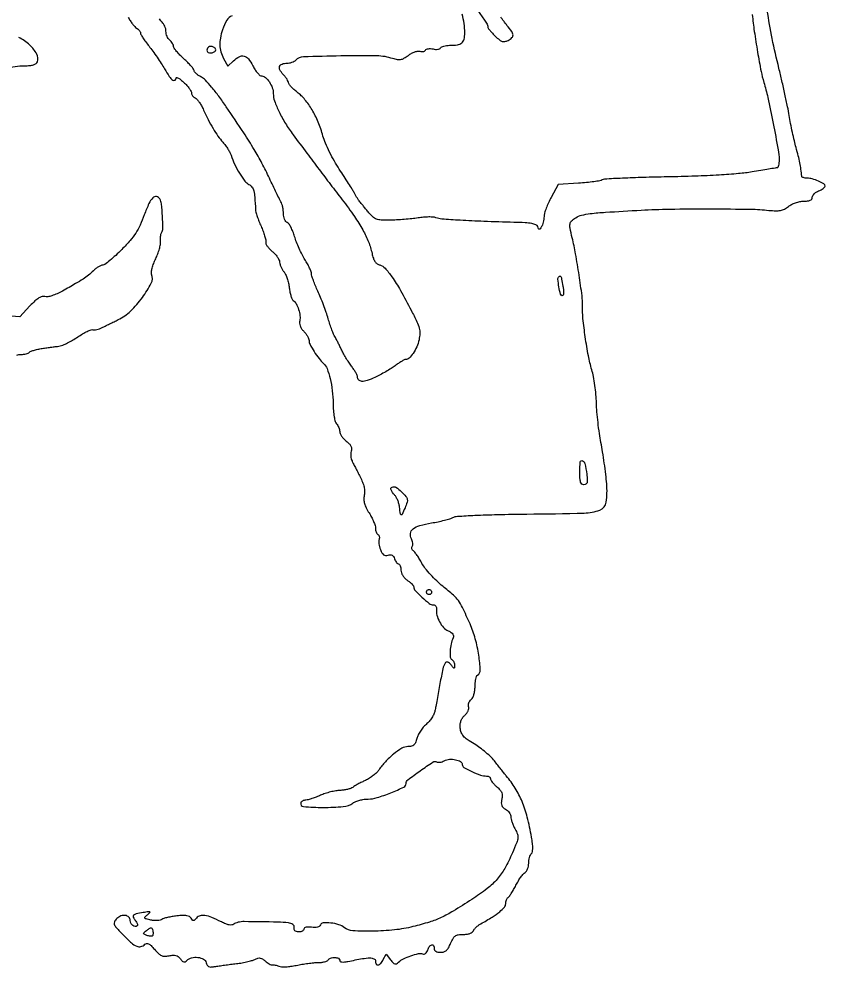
# Model space of a CAD drawing. Extents: x 163 to 1119, y 2 to 1130.
# Drawn here: x 629.5 to 945, y 7.2 to 378.3 of the extents above; entities that cross this region are included whole.
import ezdxf

# ---------------------------------------------------------------- set-up
doc = ezdxf.new("R2010")
doc.units = 0

msp = doc.modelspace()

# ---------------------------------------------------------------- linework, layer by layer
for points in [[(805.505075, 386.658816, -0.001287), (812.533254, 376.637865, -0.153452), (813, 375.152853, 0.157601), (813.143118, 374.71008, 0.014667), (813.851367, 373.787256, 0.017724), (814.788172, 372.717787, 0.013001), (815.89827, 371.597463, 0.019795), (817.542884, 370.142178, 0.091686), (818.650912, 369.534048, 0.136786), (819.669816, 369.485913, 0.066779), (820.89827, 369.945556, 0.060237), (822.42783, 371.018528, 0.230576), (822.853321, 372.06701, 0.139808), (822.366247, 373.420078, 0.019041), (820.5, 375.817631, -0.00947), (819.542328, 377.000527, -0.013204), (818.734375, 378.096588, -0.009599), (818.109257, 379.030994, -0.143579)], [(672.212379, 379.057544, 0.022938), (672.984982, 377.676858, 0.023022), (673.879944, 376.374496, 0.023588), (674.763626, 375.315236, 0.079705), (675.468208, 374.757854, -0.046967), (676.054187, 374.353452, -0.047929), (676.550036, 373.849278, -0.052542), (676.890207, 373.325852, -0.118376), (677, 372.868607, 0.131965), (677.16337, 372.260396, 0.012129), (677.986353, 370.91531, 0.014996), (679.071756, 369.340067, 0.0112), (680.357799, 367.668297, -0.012449), (681.841773, 365.72923, -0.007203), (683.533304, 363.329125, -0.007195), (685.161871, 360.870992, -0.01199), (686.452821, 358.75, 0.019353), (688.276497, 355.850731, 0.076647), (689.712332, 354.319247, 0.336907), (690.55532, 354.306855, 0.238253), (691, 355.187091, -0.459527), (691.247769, 355.399754, -0.090266), (691.88125, 355.181183, -0.043494), (692.847277, 354.521396, -0.01946), (694, 353.5, -0.021468), (695.148479, 352.301012, -0.025701), (696.11875, 351.075222, -0.025781), (696.816371, 349.97871, -0.129485), (697, 349.281524, 0.094821), (697.106148, 348.726828, 0.066837), (697.4178, 348.171792, 0.064633), (697.878577, 347.700569, 0.07542), (698.422298, 347.391443, -0.11586), (699.077999, 346.945642, -0.028224), (699.912801, 345.927088, -0.027426), (700.761192, 344.618813, -0.024312), (701.49908, 343.172828, 0.011161), (703.504838, 338.973106, 0.017152), (705.444039, 335.441775, 0.019724), (707.364466, 332.484373, 0.028121), (709.312456, 330.033625, -0.0225), (710.310732, 328.806268, -0.018384), (711.267949, 327.410327, -0.018767), (712.05407, 326.058673, -0.045511), (712.501421, 324.995524, 0.034027), (713.87155, 321.518413, 0.026161), (715.81295, 317.928076, 0.024754), (717.876563, 314.895487, 0.112594), (719.5, 313.529327, -0.117235), (720.656787, 312.537618, -0.09419), (721.35821, 311.050984, -0.045361), (721.768509, 308.546207, -0.007657), (722.042245, 303.697197, 0.05836), (722.198795, 302.712518, 0.01228), (722.712707, 301.044166, 0.012712), (723.409637, 299.127736, 0.011741), (724.220616, 297.197197, -0.014846), (725.007434, 295.291121, -0.017669), (725.631387, 293.448263, -0.016643), (726.046523, 291.874092, -0.099698), (726.068302, 291.030933, 0.149071), (726.156715, 290.316023, 0.044837), (726.696386, 289.348091, 0.040527), (727.531286, 288.314049, 0.034365), (728.566778, 287.365054, -0.038266), (729.632157, 286.373285, -0.036091), (730.55685, 285.21214, -0.038206), (731.221942, 284.061215, -0.093793), (731.472677, 283.120869, 0.056288), (731.644591, 282.207266, 0.031642), (732.0446, 281.150055, 0.031181), (732.590113, 280.120689, 0.043969), (733.207838, 279.286748, -0.073773), (733.850875, 278.30128, -0.02659), (734.469649, 276.741654, -0.02569), (734.975774, 274.935125, -0.027733), (735.278565, 273.131647, 0.020551), (735.542066, 271.411283, 0.026207), (735.931978, 269.854973, 0.025832), (736.381214, 268.622519, 0.155237), (736.819921, 268.111295, -0.133628), (737.957253, 266.894216, -0.044343), (738.910528, 264.621972, -0.044607), (739.463936, 262.140726, -0.096818), (739.341992, 260.199776, 0.088819), (739.264821, 259.220055, 0.066496), (739.513559, 258.164219, 0.059247), (740.071624, 257.098834, 0.046164), (740.907546, 256.092454, -0.033086), (741.708295, 255.178086, -0.032647), (742.385342, 254.162139, -0.034453), (742.856583, 253.195694, -0.096498), (743, 252.459507, 0.123001), (743.383447, 250.92438, 0.018209), (744.99988, 248.139847, 0.021621), (746.914176, 245.375144, 0.049065), (748.639659, 243.511407, -0.121382), (750.056838, 241.454815, -0.031286), (751.253945, 237.574352, -0.029863), (752.102965, 232.827096, -0.02606), (752.431604, 227.790418, 0.015523), (752.553074, 225.037258, 0.022599), (752.844709, 222.625221, 0.022914), (753.252831, 220.722866, 0.132835), (753.759582, 219.840418, -0.058488), (754.234581, 219.239083, -0.038976), (754.635627, 218.456943, -0.039053), (754.9094, 217.624736, -0.06001), (755, 216.87258, 0.109944), (755.179181, 216.067557, 0.04098), (755.75813, 215.056245, 0.038149), (756.593317, 214.019439, 0.037495), (757.580867, 213.11505, -0.035028), (758.735707, 212.067872, -0.077936), (759.412582, 211.096655, -0.099953), (759.66349, 210.129625, -0.090736), (759.533331, 209.105018, 0.05769), (759.360104, 208.214282, 0.038529), (759.360306, 207.174262, 0.038633), (759.519568, 206.151262, 0.059775), (759.826746, 205.312548, 0.000836), (760.324545, 204.337777, 0.000213), (761.134224, 202.760478, 0.000218), (762.060099, 200.960644, 0.000221), (762.983268, 199.169931, -0.024303), (763.947326, 197.055816, -0.039494), (764.530808, 195.171563, -0.046194), (764.752704, 193.46136, -0.058592), (764.624953, 191.874766, 0.057304), (764.491432, 190.268086, 0.059049), (764.729193, 188.689898, 0.049182), (765.382511, 186.984149, 0.024765), (766.515967, 184.974707, -0.020219), (767.466767, 183.32431, -0.020873), (768.270315, 181.619638, -0.021141), (768.839765, 180.090437, -0.078712), (769, 179.078889, 0.044498), (769.070796, 178.284964, 0.0452), (769.280921, 177.520417, 0.049285), (769.589337, 176.893263, 0.115937), (769.956326, 176.526992, -0.113389), (770.283965, 176.203268, -0.081892), (770.485696, 175.729008, -0.075999), (770.533618, 175.179887, -0.075581), (770.415512, 174.640424, 0.095255), (770.293728, 173.957494, 0.030172), (770.370374, 172.920704, 0.028891), (770.597958, 171.749242, 0.028426), (770.959962, 170.605307, 0.03455), (771.562441, 169.299889, 0.111826), (772.191038, 168.589218, 0.151111), (772.946074, 168.335715, 0.083016), (773.920125, 168.474649, -0.066664), (774.840619, 168.63664, -0.138434), (775.544081, 168.468921, -0.131696), (776.078496, 167.949621, -0.057695), (776.486736, 167.04179, 0.038897), (776.803465, 166.260367, 0.049023), (777.218369, 165.599776, 0.057284), (777.663632, 165.143535, 0.172463), (778.067388, 165, -0.230074), (778.424651, 164.826418, -0.073505), (778.726045, 164.299409, -0.056012), (778.931857, 163.528371, -0.037252), (779, 162.61501, 0.079271), (779.173175, 161.529579, 0.059971), (779.683761, 160.434308, 0.056221), (780.480995, 159.424591, 0.052571), (781.5, 158.591957, -0.023351), (782.457197, 157.898829, -0.029892), (783.265625, 157.170693, -0.03061), (783.847323, 156.502948, -0.165342), (784, 156.05387, 0.189438), (784.564586, 154.617184, 0.019096), (787.218725, 151.971874, 0.019916), (790.068855, 149.543255, 0.168027), (791.639781, 149, -0.118972), (792.195921, 148.86577, -0.118188), (792.631184, 148.492446, -0.106454), (792.88024, 147.926333, -0.081917), (792.906549, 147.25, 0.095308), (793.060197, 144.905833, 0.061226), (794.068559, 142.364948, 0.061518), (795.653573, 140.158653, 0.099682), (797.51856, 138.80959, -0.037619), (798.646025, 138.189651, -0.098865), (799.302236, 137.54692, -0.140469), (799.533184, 136.84902, -0.114154), (799.386255, 136.07188, 0.050709), (798.613435, 133.682775, 0.038764), (798.246148, 130.958947, 0.036612), (798.286091, 128.55961, 0.236091), (798.904383, 127.559095, -0.090691), (799.323886, 127.180289, -0.053162), (799.678162, 126.601439, -0.050841), (799.918731, 125.924386, -0.060024), (800, 125.249853, -0.031223), (799.949037, 124.434549, -0.440416), (799.735667, 124.283432, -0.173737), (799.383973, 124.502711, -0.009468), (798.581761, 125.557298, 0.13861), (797.284666, 126.572237, 0.372669), (796.258638, 126.226571, 0.08131), (795.381431, 123.965795, 0.008074), (794.269606, 118.237814, -0.000767), (793.700887, 115.060317, -0.000787), (793.127196, 111.911527, -0.000761), (792.620949, 109.18089, -0.003323), (792.308157, 107.567384, -0.061217), (791.877819, 106.270576, -0.032606), (791.054396, 104.791136, -0.031905), (790.002111, 103.368487, -0.042688), (788.866805, 102.23447, 0.042486), (787.714084, 101.083986, 0.029437), (786.609884, 99.608929, 0.029789), (785.711037, 98.054148, 0.052511), (785.189436, 96.667086, -0.033902), (784.648794, 95.04942, -0.1103), (784.005124, 94.128529, -0.130162), (783.097607, 93.653542, -0.055887), (781.728225, 93.5, 0.133653), (779.356637, 92.854531, 0.036145), (776.122089, 90.623942, 0.035846), (772.874458, 87.612731, 0.042889), (770.298698, 84.333118, -0.056535), (769.450564, 83.311732, -0.026174), (768.143116, 82.182198, -0.025525), (766.629767, 81.126411, -0.032284), (765.127708, 80.318344, 0.008837), (763.635937, 79.603815, 0.008547), (762.153478, 78.829282, 0.008493), (760.872345, 78.103328, 0.03082), (760.096899, 77.579458, -0.079405), (759.315236, 77.155185, -0.025718), (758.04937, 76.78104, -0.024907), (756.576868, 76.503717, -0.025567), (755.096899, 76.377275, 0.035233), (753.432412, 76.202629, 0.018117), (751.381589, 75.76292, 0.017914), (749.294087, 75.155271, 0.025759), (747.5, 74.45819, -0.013036), (745.841175, 73.764608, -0.013431), (744.164723, 73.165741, -0.01326), (742.686727, 72.725146, -0.054216), (741.762888, 72.580915, 0.05312), (741.078972, 72.47567, 0.059234), (740.45883, 72.230019, 0.067622), (739.991251, 71.888724, 0.137905), (739.762888, 71.5, 0.468938), (740.815487, 70.025301, 0.017671), (748.518075, 69.728092, 0.022016), (756.391656, 70.049487, 0.132312), (760.209254, 71.434014, -0.058894), (761.326982, 72.03503, -0.028995), (762.862399, 72.539991, -0.028296), (764.537739, 72.885154, -0.036668), (766.101663, 73, 0.075338), (769.664905, 73.539957, 0.021112), (774.983804, 75.439421, 0.013546), (780.147221, 77.69778, 0.290642), (781, 79.040912, -0.232259), (781.72516, 80.5178, -0.009778), (786.552142, 84.099625, -0.008894), (791.539879, 87.519583, -0.292116), (792.934813, 87.540288, 0.125616), (793.469107, 87.372872, 0.049406), (794.245453, 87.407833, 0.044858), (795.117828, 87.615215, 0.042113), (795.958814, 87.977958, -0.105508), (797.970856, 88.559055, -0.069561), (800.382219, 88.394886, -0.079657), (802.34007, 87.644833, -0.267619), (803, 86.500172, 0.26701), (803.636144, 85.393863, 0.021388), (806.73293, 83.764539, 0.027983), (810.079677, 82.405966, 0.082603), (812.520236, 82, -0.066238), (813.085909, 81.924731, -0.083388), (813.565319, 81.704307, -0.099298), (813.885961, 81.377254, -0.1454), (814, 80.993387, 0.142341), (814.15195, 80.470446, 0.025672), (814.744203, 79.63539, 0.025856), (815.563496, 78.701134, 0.020869), (816.533458, 77.78396, -0.035251), (817.75365, 76.561874, -0.085095), (818.412897, 75.472901, -0.095381), (818.630469, 74.306422, -0.052653), (818.469274, 72.860107, 0.040016), (818.278422, 71.467664, 0.105964), (818.432701, 70.479761, 0.11984), (818.961182, 69.714854, 0.059134), (819.935817, 69.03435, -0.063947), (820.725258, 68.471812, -0.054929), (821.393646, 67.700784, -0.057517), (821.847919, 66.848199, -0.093937), (822, 66.045856, 0.061836), (822.114896, 65.120379, 0.022415), (822.496414, 63.850487, 0.021827), (823.043058, 62.48316, 0.024267), (823.689921, 61.217562, -0.042451), (824.591404, 59.283512, -0.117075), (824.767605, 57.800161, -0.066199), (824.298035, 55.938378, -0.007374), (822.613448, 51.886523, -0.024878), (819.646221, 45.875038, -0.052559), (816.657547, 41.628599, -0.049455), (812.730674, 37.943329, -0.01977), (806.700928, 33.681239, -0.007582), (799.467328, 29.140042, -0.028178), (794.718995, 26.612824, -0.033246), (790.120919, 24.848982, -0.01376), (783.701986, 23.05653, -0.034758), (776.433715, 21.769165, -0.022613), (767.919223, 21.252576, -0.018003), (760.095657, 21.413944, -0.15529), (756.874414, 22.643911, 0.093915), (754.646005, 23.819907, 0.046018), (751.492515, 24.479968, 0.044608), (748.572922, 24.553569, 0.293094), (747.448576, 23.726587, -0.144026), (747.026271, 23.173936, -0.092875), (746.294476, 22.823141, -0.067584), (745.264853, 22.69186, -0.03441), (743.961632, 22.792323, 0.030442), (742.757858, 22.894727, 0.062409), (741.817346, 22.799736, 0.098124), (741.215451, 22.53027, 0.24319), (741, 22.113499, -0.177797), (740.843957, 21.688548, -0.09229), (740.399623, 21.32709, -0.072372), (739.738136, 21.082357, -0.052515), (738.956163, 21, -0.05845), (738.063005, 21.104768, -0.138848), (737.48421, 21.428116, -0.157408), (737.204046, 21.975389, -0.081994), (737.206163, 22.75, 0.301725), (736.68557, 23.916624, 0.112921), (734.912953, 24.543878, 0.024445), (730.71917, 24.822492, 0.001364), (717.6324, 25.015272, 0.031634), (716.445734, 24.954408, 0.029779), (715.25156, 24.74446, 0.031116), (714.21695, 24.429192, 0.083878), (713.554255, 24.045028, -0.141646), (712.787784, 23.710706, -0.076535), (711.750159, 23.734459, -0.052352), (710.402423, 24.122397, -0.021654), (708.674207, 24.911184, 0.018835), (704.90245, 26.658435, 0.060489), (702.243191, 27.409654, 0.102918), (700.330653, 27.312747, 0.156851), (698.939536, 26.427146, -0.023167), (698.193698, 25.608757, -0.185188), (697.735686, 25.404663, -0.242705), (697.332425, 25.586316, -0.04031), (696.843036, 26.315995, 0.140692), (696.190872, 26.962501, 0.084143), (695.151796, 27.322595, 0.051689), (693.592628, 27.420051, 0.016425), (691.267923, 27.24839, 0.0143), (689.361341, 26.989129, 0.016857), (687.575443, 26.631823, 0.015879), (686.100139, 26.234728, 0.093536), (685.39316, 25.865575, -0.118235), (684.755482, 25.571294, -0.035151), (683.683496, 25.434724, -0.033107), (682.417862, 25.447058, -0.030375), (681.127313, 25.624537, -0.009215), (679.200984, 26.046864, -0.188526), (678.720694, 26.380357, -0.357651), (678.762813, 26.818853, -0.025697), (679.734153, 27.699919, 0.016881), (680.701747, 28.546993, 0.517559), (680.664385, 28.817529, 0.158367), (680.175204, 28.898604, 0.004596), (678.072917, 28.561333, 0.012734), (675.305582, 28.018398, 0.142021), (674.330143, 27.483795, 0.320199), (674.203632, 26.735671, 0.060191), (675, 25.5, -0.038261), (675.449754, 24.864975, -0.054456), (675.738341, 24.2373, -0.068672), (675.837417, 23.707931, -0.211389), (675.709032, 23.375699, -0.237575), (674.955473, 23.126899, -0.127266), (674.030915, 23.51864, -0.103409), (673.27085, 24.401552, -0.126844), (673, 25.452028, 0.194807), (672.470171, 26.7603, 0.165643), (671.135197, 27.4433, 0.127912), (669.366125, 27.248188, 0.105668), (667.769247, 26.213691, 0.067846), (666.822526, 24.968121, 0.227519), (666.755715, 23.972582, 0.089821), (667.542257, 22.716834, 0.006322), (670.384099, 19.674746, 0.017781), (673.465016, 16.680007, 0.084196), (675.533214, 15.361171, 0.16641), (677.184792, 15.245591, 0.132128), (678.74367, 16.14367, -0.162148), (679.436568, 16.490338, -0.157237), (680.208836, 16.358155, -0.078494), (681.170049, 15.645313, -0.019131), (682.501753, 14.180286, 0.025068), (684.02448, 12.544542, 0.090191), (685.203341, 11.753273, 0.107991), (686.466288, 11.502384, 0.044617), (688.20815, 11.69163, -0.033846), (689.774248, 11.895946, -0.083338), (690.924021, 11.775671, -0.10086), (691.836722, 11.310255, -0.066805), (692.653814, 10.45876, 0.033754), (693.385707, 9.587801, 0.139144), (693.974593, 9.244382, 0.189081), (694.548157, 9.314887, 0.072461), (695.203747, 9.803747, -0.135525), (697.052441, 10.852417, -0.090181), (699.497845, 11.015783, -0.098874), (701.65803, 10.323159, -0.204698), (702.723565, 8.949086, 0.065362), (703.121811, 7.970004, 0.150297), (703.694815, 7.430189, 0.12397), (704.552527, 7.246889, 0.03794), (705.879946, 7.396164, -0.010066), (707.250524, 7.628186, -0.003021), (709.345984, 7.926742, -0.003027), (711.702135, 8.233413, -0.003278), (714, 8.503078, 0.013703), (716.26999, 8.817575, 0.013296), (718.542459, 9.258539, 0.013322), (720.518523, 9.752384, 0.046956), (721.740284, 10.21978, -0.043117), (722.960891, 10.697487, -0.10811), (723.909487, 10.765407, -0.106832), (724.806727, 10.430995, -0.04151), (725.865125, 9.62206, 0.026726), (726.65083, 8.983925, 0.032365), (727.453171, 8.476441, 0.034123), (728.165873, 8.148675, 0.148074), (728.624841, 8.117039, -0.082693), (729.076352, 8.144244, -0.026193), (729.745138, 8.038234, -0.025348), (730.490883, 7.83964, -0.025652), (731.209671, 7.567245, 0.095078), (732.188097, 7.344391, 0.02113), (733.912181, 7.357998, 0.021218), (735.935012, 7.545799, 0.019067), (738.008892, 7.908487, -0.01163), (740.205908, 8.326467, -0.009188), (742.599717, 8.679368, -0.009309), (744.835054, 8.924839, -0.022694), (746.490204, 9, 0.027302), (747.834004, 9.073432, 0.033818), (749.067183, 9.29375, 0.036005), (750.043626, 9.613418, 0.158523), (750.5, 10, -0.180283), (751.464128, 10.749019, -0.082429), (753.065918, 10.973551, -0.095216), (754.488087, 10.662872, -0.300009), (755, 9.886501, 0.248504), (755.226359, 9.459183, 0.115746), (755.829225, 9.228088, 0.06236), (756.834718, 9.217003, 0.022457), (758.25, 9.443135, -0.006807), (763.878121, 10.523963, -0.040286), (766.861396, 10.81, -0.107391), (768.417344, 10.496369, -0.297849), (769, 9.605035, 0.123466), (769.294975, 8.42869, 0.325377), (770.033967, 8.071469, 0.173172), (771.064503, 8.664005, 0.053711), (772.087371, 10.163255), (773.24511, 12.32651), (774.951788, 10.063916, 0.023269), (775.931602, 8.883441, 0.137705), (776.606119, 8.462615, 0.203499), (777.256957, 8.539377, 0.060248), (778.079233, 9.150661, -0.075904), (779.991663, 10.481898, -0.031733), (782.900041, 11.68809, -0.029271), (785.810162, 12.497155, -0.145783), (787.482543, 12.368325, 0.146911), (788.054373, 12.325546, 0.11209), (788.625179, 12.594488, 0.08957), (789.122519, 13.151826, 0.060719), (789.477046, 13.927679, -0.068472), (790.14659, 15.335014, -0.194117), (791.023209, 15.94319, -0.33847), (791.719945, 15.623937, -0.122711), (792, 14.5, 0.140283), (792.177166, 13.880965, 0.118172), (792.66443, 13.40081, 0.088322), (793.450623, 13.098935, 0.047642), (794.48658, 13, 0.074683), (795.76138, 13.19148, 0.107162), (796.754008, 13.748918, 0.082603), (797.597032, 14.789777, 0.030048), (798.435553, 16.5, -0.028723), (799.366639, 18.411805, -0.110579), (800.243441, 19.389784, -0.119376), (801.415647, 19.860701, -0.036109), (803.341985, 20, 0.034055), (804.770144, 20.097385, 0.051247), (805.981936, 20.392099, 0.063424), (806.874526, 20.842876, 0.153707), (807.328895, 21.414704, -0.081801), (807.70127, 22.050761, -0.030678), (808.410904, 22.806082, -0.029399), (809.299815, 23.549431, -0.031528), (810.249996, 24.164704, 0.011138), (814.702028, 26.796479, 0.030825), (817.667649, 28.903766, 0.043517), (819.477468, 30.646082, 0.181303), (820, 32.039759, -0.044402), (820.06636, 32.785553, -0.045153), (820.263327, 33.503562, -0.049242), (820.552419, 34.092398, -0.116125), (820.896431, 34.435991, 0.100131), (821.360964, 34.871508, 0.011207), (822.178067, 36.077175, 0.013256), (823.089638, 37.575083, 0.010389), (824.000629, 39.245008, -0.016522), (824.948294, 40.932599, -0.018661), (825.969882, 42.485005, -0.018207), (826.928777, 43.731422, -0.08983), (827.604198, 44.29969, 0.117775), (828.139592, 44.803225, 0.051788), (828.589983, 45.672375, 0.047302), (828.896594, 46.738311, 0.046421), (829, 47.84969, -0.033902), (829.076647, 48.978829, -0.033032), (829.305237, 50.097333, -0.034861), (829.639389, 51.050064, -0.094878), (830.039103, 51.639103, 0.149957), (830.448493, 52.410896, 0.044224), (830.585879, 53.758227, 0.032856), (830.488022, 55.621834, 0.014083), (830.124428, 58.089103, 0.018782), (828.435731, 65.933548, 0.035583), (826.398691, 72.065467, 0.041175), (823.753455, 77.219605, 0.03772), (820.229555, 82.033688, -0.008034), (819.555028, 82.848939, -0.001856), (818.446299, 84.244271, -0.001916), (817.181375, 85.861067, -0.001872), (815.919033, 87.5, 0.034412), (814.37743, 89.252829, 0.017971), (812.238052, 91.224756, 0.017789), (809.888121, 93.098687, 0.025926), (807.680971, 94.562998, -0.016437), (804.96318, 96.292758, -0.060894), (803.439966, 97.632242, -0.089925), (802.603257, 99.001592, -0.067707), (802.193475, 100.721381, -0.045767), (802.182601, 102.224277, -0.063811), (802.464824, 103.537522, -0.066221), (803.057768, 104.700822, -0.054338), (803.970014, 105.757436, 0.048115), (804.726186, 106.611611, 0.053466), (805.274829, 107.566224, 0.06054), (805.550191, 108.476125, 0.135659), (805.48103, 109.188839, -0.106629), (805.377726, 109.854542, -0.069879), (805.531014, 110.61845, -0.065525), (805.906456, 111.360442, -0.069808), (806.454491, 111.962231, 0.102068), (807.071756, 112.733972, 0.044286), (807.56484, 113.958903, 0.039721), (807.890851, 115.453383, 0.033857), (808, 117.063428, -0.02392), (808.072118, 118.570044, -0.030791), (808.289136, 119.938966, -0.031788), (808.602712, 121.019926, -0.169426), (808.984293, 121.490293, 0.272943), (810.021681, 123.4621, 0.024419), (809.455093, 129.25984, 0.030149), (808.095385, 135.749762, 0.038333), (806.035429, 141.510231, 0.005103), (803.067573, 147.976959, 0.04603), (801.488433, 150.65694, 0.05722), (799.552923, 152.781891, 0.010092), (795.410424, 156.25354, -0.020993), (792.980647, 158.381681, -0.017254), (790.567473, 160.845596, -0.017596), (788.506487, 163.266329, -0.043476), (787.223528, 165.210884, 0.012345), (786.271191, 166.870308, 0.01484), (785.292161, 168.379821, 0.013565), (784.402492, 169.594455, 0.089718), (783.845412, 170.09554, -0.098063), (783.476426, 170.438651, -0.09771), (783.26547, 170.896914, -0.098171), (783.244918, 171.399124, -0.100022), (783.418129, 171.86753, 0.114918), (783.60447, 172.421028, 0.051915), (783.598443, 173.191137, 0.047588), (783.42043, 174.040188, 0.047442), (783.084991, 174.841193, -0.159984), (782.71248, 176.958944, -0.191139), (783.714192, 178.704891, -0.099857), (786.368764, 180.063815, -0.028641), (790.902407, 181.062487, 0.010415), (793.502281, 181.536612, 0.011169), (796.019929, 182.108995, 0.010777), (798.156942, 182.694542, 0.050644), (799.333146, 183.178294, -0.10754), (801.068891, 183.672045, -0.003963), (807.924369, 184.049185, -0.006283), (816.755101, 184.353668, -0.002927), (828.212229, 184.537536, 0.003415), (850.737508, 184.921024, 0.084388), (856.827168, 186.106277, 0.272012), (859.318761, 189.193619, 0.05841), (859.541852, 196.351839, 0.008391), (859.16208, 200.050695, 0.004946), (858.590609, 204.456478, 0.004947), (857.93247, 208.847488, 0.008436), (857.284635, 212.5, -0.012134), (856.672215, 216.107786, -0.007609), (856.122964, 220.353125, -0.007636), (855.70945, 224.551718, -0.013815), (855.518662, 228, 0.016215), (855.321778, 231.273498, 0.011649), (854.898501, 234.9125, 0.011784), (854.332655, 238.360491, 0.024749), (853.698702, 241, -0.024503), (852.378848, 246.483441, -0.010749), (851.146074, 253.854518, -0.010452), (850.246473, 261.112859, -0.032693), (850.064372, 266.026034, 0.039154), (849.866492, 269.984151, 0.005546), (848.733702, 278.062863, 0.006819), (847.350461, 286.419412, 0.015416), (846.023112, 292.69282, -0.009932), (845.184114, 296.454013, -0.0941), (845.16446, 298.097145, -0.160703), (845.784393, 299.247273, -0.044456), (847.41552, 300.536604, -0.084732), (849.679787, 301.523364, -0.031654), (853.103267, 302.141501, -0.013287), (859.077148, 302.673228, -0.001415), (873, 303.500841, -0.01076), (884.159985, 303.891866, -0.003802), (900.157778, 303.98625, -0.003018), (915.847511, 303.864797, -0.024284), (923.045952, 303.415501, 0.019376), (925.725211, 303.221866, 0.05767), (927.556551, 303.372029, 0.072336), (929.064913, 303.908051, 0.045193), (930.639885, 304.931374, -0.05012), (931.902909, 305.734463, -0.033497), (933.482656, 306.400946, -0.033473), (935.139223, 306.851126, -0.049647), (936.634859, 307, 0.027115), (938.175561, 307.083614, 0.079415), (939.198247, 307.363275, 0.132476), (939.782637, 307.844463, 0.155877), (940, 308.524751, -0.13645), (940.18165, 309.177987, -0.06206), (940.734375, 309.880815, -0.054776), (941.54372, 310.523315, -0.049595), (942.5, 311, 0.028239), (943.457242, 311.42723, 0.03793), (944.265625, 311.925159, 0.041961), (944.838628, 312.419435, 0.196252), (945, 312.814734, 0.260063), (944.492453, 313.724553, 0.032154), (942.41283, 314.8306, 0.036759), (940.000374, 315.714034, 0.069498), (937.952947, 316, -0.03639), (937.199227, 316.054929, -0.051981), (936.549813, 316.220312, -0.064939), (936.08859, 316.46215, -0.215828), (935.918758, 316.75, 0.010107), (935.565298, 319.493837, 0.012471), (935.120689, 322.034124, 0.011325), (934.513675, 324.73772, 0.006328), (933.659229, 328, -0.009653), (932.995323, 330.60537, -0.004758), (932.247076, 333.940625, -0.004719), (931.535753, 337.418657, -0.006864), (930.97959, 340.5, 0.009063), (930.336386, 343.976059, 0.003404), (929.314149, 348.821875, 0.003371), (928.129364, 354.084122, 0.004091), (926.945211, 359, -0.011346), (924.321519, 370.630605, -0.013395), (922.386575, 381.743353, -0.013998)], [(712.938856, 379.600269, 0.161924), (710.834922, 377.799765, 0.055206), (709.131348, 374.100777, 0.032878), (708.284289, 370.858732, 0.057438), (708.076292, 368.093517, 0.062388), (708.503805, 365.51474, 0.047122), (709.577952, 362.849258), (711.155904, 359.797836), (713.392403, 361.898918, -0.063739), (715.681272, 363.556862, -0.188223), (717.573637, 363.799423, -0.166964), (719.282525, 362.690805, -0.04821), (721, 360, 0.02627), (721.88559, 358.468494, 0.034227), (722.859206, 357.175, 0.036513), (723.784211, 356.252306, 0.179686), (724.46362, 356, -0.185079), (725.948254, 355.430957, -0.064494), (727.466208, 353.664754, -0.060418), (728.612105, 351.354533, -0.085146), (729, 349.093218, 0.087316), (729.50707, 346.211724, 0.025246), (731.268412, 342.032531, 0.024451), (733.776245, 337.422683, 0.023266), (736.760939, 333, 0.000735), (742.152477, 325.783457, 0.001075), (746.921272, 319.448413, 0.00116), (751.423348, 313.522994, 0.001124), (756, 307.556182, -0.012121), (760.760275, 301.058918, -0.025382), (764.073439, 295.74269, -0.031994), (766.295254, 291.054889, -0.042476), (767.66085, 286.540194, 0.028104), (768.175208, 284.645021, 0.069146), (768.813231, 283.35494, 0.093178), (769.641624, 282.522863, 0.09108), (770.722052, 282.040194, -0.153224), (772.766022, 280.807848, -0.029926), (775.448706, 277.381884, -0.02288), (778.753943, 272.095048, -0.008231), (782.982181, 264.290842, -0.008521), (785.209336, 259.82948, -0.046239), (786.144638, 257.29526, -0.07476), (786.378008, 255.218549, -0.045952), (786.060336, 252.773019, -0.046572), (785.154977, 249.985965, -0.047458), (783.753785, 247.433331, -0.051941), (782.177084, 245.563861, -0.19397), (780.778291, 245, 0.118874), (780.253835, 244.873525, 0.014186), (779.19929, 244.295169, 0.016275), (777.96895, 243.51941, 0.012699), (776.683278, 242.600576, -0.020146), (775.13021, 241.525211, -0.009605), (773.053573, 240.263074, -0.009504), (770.830277, 239.02557, -0.013335), (768.796972, 238.012528, -0.025839), (765.762405, 236.78677, -0.090735), (763.687854, 236.470578, -0.195608), (762.491357, 236.999261, -0.194497), (762, 238.214626, 0.11172), (761.862617, 238.821804, 0.017531), (761.292452, 239.916737, 0.018741), (760.513547, 241.179696, 0.015375), (759.591327, 242.469151, -0.016815), (758.554693, 243.927438, -0.010335), (757.428655, 245.708901, -0.010359), (756.38653, 247.519375, -0.018185), (755.611431, 249.063542, 0.005571), (754.940278, 250.489215, 0.005218), (754.223055, 251.931165, 0.005201), (753.559948, 253.197436, 0.017796), (753.091442, 254, -0.044917), (752.627907, 254.903099, -0.008006), (751.943867, 256.675, -0.008597), (751.209056, 258.78433, -0.007661), (750.517113, 261, 0.011661), (749.718313, 263.487735, 0.006795), (748.650613, 266.434592, 0.006791), (747.500408, 269.358578, 0.011406), (746.445775, 271.777335, -0.00988), (745.509319, 273.907292, -0.011945), (744.718446, 275.942886, -0.010622), (744.133469, 277.676472, -0.076196), (744, 278.547207, 0.092035), (743.847436, 279.369023, 0.01661), (743.239, 280.806813, 0.01741), (742.401155, 282.462961, 0.014982), (741.409363, 284.143578, -0.022503), (740.310911, 286.070552, -0.0128), (739.149792, 288.489656, -0.012763), (738.103079, 290.990565, -0.020549), (737.355121, 293.175906, 0.022079), (736.688776, 295.103529, 0.027718), (735.896758, 296.819623, 0.027905), (735.095321, 298.145734, 0.152409), (734.445758, 298.659188, -0.142114), (733.888313, 299.081857, -0.06109), (733.422071, 299.900553, -0.053224), (733.106356, 300.961201, -0.045773), (733, 302.120558, 0.029295), (732.927277, 303.360688, 0.023329), (732.708661, 304.683406, 0.023894), (732.389228, 305.892818, 0.053287), (732.008206, 306.763569, -0.014293), (731.435008, 307.837258, -0.001809), (730.273214, 310.193048, -0.002122), (728.915708, 313.001115, -0.001762), (727.494582, 316, 0.011836), (724.568675, 321.865913, 0.014319), (721.539016, 327.219317, 0.009962), (717.42701, 333.726611, 0.002669), (710.630259, 343.903879, 0.010592), (707.686832, 348.0678, 0.014998), (704.880983, 351.634896, 0.014805), (702.435475, 354.389028, 0.084658), (700.880259, 355.561921, -0.026693), (699.777509, 356.208964, -0.034541), (698.846076, 356.921538, -0.03696), (698.182663, 357.599157, -0.177046), (698, 358.09885, 0.163976), (697.801374, 358.688223, 0.01538), (696.825, 359.89346, 0.01844), (695.532102, 361.285445, 0.013465), (694, 362.737215, -0.015569), (692.468113, 364.201057, -0.020674), (691.175, 365.629739, -0.018493), (690.213465, 366.875575, -0.156336), (690, 367.5416, 0.095108), (689.893648, 368.095656, 0.042165), (689.559375, 368.764328, 0.039716), (689.073936, 369.433992, 0.042886), (688.5, 370, -0.073891), (687.925471, 370.641271, -0.044567), (687.440625, 371.541642, -0.043604), (687.110572, 372.545202, -0.057711), (687, 373.5, 0.057711), (686.889428, 374.454798, 0.043604), (686.559375, 375.458358, 0.044567), (686.074529, 376.358729, 0.073891), (685.5, 377, -0.056809), (684.925965, 377.598451, -0.043459), (684.440625, 378.365374, -0.044534)], [(916.504839, 380, 0.011657), (917.303498, 373.441464, 0.006247), (918.578932, 365.383763, 0.005603), (919.967564, 357.782248, 0.026706), (921.039553, 353.5, -0.021204), (922.584177, 347.605681, -0.00476), (924.691152, 337.439873, -0.003411), (926.650908, 327.140201, -0.045332), (927, 323.297748, -0.024893), (926.937044, 322.034006, -0.039547), (926.744728, 320.968713, -0.047089), (926.466899, 320.211751, -0.288887), (926.13099, 320, 0.03826), (925.510832, 319.952476, 0.001125), (922.920322, 319.547133, 0.002249), (919.871769, 319.049025, 0.001548), (916.421366, 318.458326, -0.02111), (911.178279, 317.770537, -0.007291), (903.5578, 317.208357, -0.0064), (894.187253, 316.774596, -0.004057), (883.258375, 316.497565, 0.002841), (873.84813, 316.281928, 0.004394), (865.72291, 315.978047, 0.001483), (858.721576, 315.633745, 0.127266), (857.718, 315.317494, -0.097236), (856.86878, 314.993397, -0.00794), (854.507787, 314.624874, -0.010425), (851.652902, 314.286103, -0.007832), (848.5, 314.028255), (840.5, 313.5), (837.773359, 308.5, 0.018246), (836.726831, 306.402297, 0.018259), (835.836309, 304.234375, 0.018431), (835.199677, 302.289768, 0.066111), (835.008046, 301, -0.031201), (834.924963, 299.934913, -0.024803), (834.707285, 298.801982, -0.02543), (834.398749, 297.769073, -0.055756), (834.038482, 297.028025, -0.017757), (833.482547, 296.214406, -0.238598), (833.169683, 296.056493, -0.284437), (832.894592, 296.227146, -0.02373), (832.542159, 297.029539, 0.206235), (831.831077, 297.758223, 0.052979), (830.216665, 298.231202, 0.030993), (827.576182, 298.542022, 0.00776), (823.238364, 298.714278, -0.002899), (811.409915, 299.068855, -0.005911), (802.128697, 299.510861, -0.004374), (794.950854, 300.000846, -0.076769), (792.685675, 300.531562, 0.080517), (791.659477, 300.763943, 0.018574), (789.881016, 300.80817, 0.018717), (787.804039, 300.704839, 0.017318), (785.685675, 300.445597, -0.012418), (783.28017, 300.127265, -0.00673), (780.308576, 299.849284, -0.0067), (777.274681, 299.647492, -0.010516), (774.662669, 299.563924, -0.014106), (771.218255, 299.623379, -0.074008), (769.364669, 299.986045, -0.100203), (767.969376, 300.823754, -0.037027), (766.38783, 302.5, 0.000085), (765.37693, 303.743748, 0.000082), (764.355173, 304.999995, 0.000081), (763.456001, 306.104785, 0.000305), (762.891029, 306.797857, -0.021089), (762.403104, 307.44997, -0.008867), (761.80043, 308.364933, -0.008754), (761.189758, 309.367215, -0.011271), (760.665868, 310.310061, 0.016969), (759.946064, 311.571428, 0.002864), (758.475303, 313.926609, 0.003129), (756.713165, 316.674521, 0.002777), (754.845801, 319.512204, -0.018909), (752.937584, 322.626262, -0.013896), (751.052967, 326.209835, -0.014084), (749.457633, 329.70498, -0.03015), (748.469711, 332.5, 0.027761), (746.561706, 337.981232, 0.035268), (744.178937, 342.778557, 0.039128), (741.420292, 346.727955, 0.057879), (738.382103, 349.657722, -0.018493), (737.086943, 350.723586, -0.024363), (735.993493, 351.792994, -0.023117), (735.190791, 352.742964, -0.165318), (735, 353.304238, 0.116867), (734.869039, 353.856884, 0.025355), (734.381724, 354.715832, 0.025128), (733.700935, 355.675506, 0.021738), (732.895231, 356.611521, -0.06391), (731.623828, 358.368009, -0.208141), (731.499701, 359.767328, -0.236831), (732.424551, 360.689145, -0.079834), (734.359017, 361, 0.048323), (735.308784, 361.092006, 0.037682), (736.309042, 361.367188, 0.038788), (737.209592, 361.770792, 0.071705), (737.850488, 362.25, -0.188773), (740.869997, 363.569731, -0.005195), (755.459892, 363.985705, -0.008924), (769.48795, 363.989458, -0.075441), (775.695137, 362.935599, 0.033225), (777.535899, 362.460968, 0.092138), (778.867332, 362.458085, 0.086733), (780.157369, 362.935758, 0.027252), (781.883288, 364.071832, -0.034611), (783.134347, 364.86922, -0.039076), (784.434925, 365.450238, -0.042686), (785.600396, 365.75617, -0.135264), (786.395789, 365.678363, 0.068983), (787.032492, 365.530184, 0.073318), (787.671857, 365.565681, 0.081386), (788.215871, 365.773094, 0.123258), (788.577069, 366.124701, -0.154984), (788.990892, 366.480177, -0.062825), (789.714186, 366.685577, -0.054025), (790.609082, 366.724317, -0.045337), (791.547809, 366.577357, 0.043871), (792.485018, 366.427823, 0.052954), (793.375317, 366.459242, 0.061719), (794.092618, 366.653418, 0.158706), (794.497732, 366.99633, -0.143836), (794.928628, 367.383119, -0.041266), (795.775709, 367.705172, -0.037848), (796.837255, 367.926078, -0.032389), (797.97723, 368, 0.03338), (801.097997, 368.208573, 0.137262), (802.821784, 368.95019, 0.168102), (803.71596, 370.380873, 0.056821), (803.994423, 372.856989, 0.036937), (803.719177, 376.501904, 0.032202), (802.907919, 380.242091, 0.03324)], [(624.432105, 358.97738, -0.07029), (631.670437, 360, 0.021407), (633.710216, 360.087369, 0.054686), (635.159593, 360.373451, 0.082213), (636.124912, 360.861614, 0.144017), (636.664261, 361.567461, 0.222739), (636.445482, 364.604408, 0.078881), (633.678335, 368.113904, 0.068077), (629.38505, 371.112922, 0.078391)], [(628.594775, 246.70625, -0.0433), (629.455898, 246.926061, -0.040867), (630.359017, 247, 0.035632), (631.286673, 247.066193, 0.032945), (632.220774, 247.263662, 0.034596), (633.028877, 247.55258, 0.086339), (633.55, 247.897574, -0.104533), (634.179674, 248.282524, -0.017327), (635.542813, 248.712813, -0.018367), (637.207478, 249.110288, -0.015334), (639, 249.412432, 0.000348), (640.87593, 249.671092, 0.000327), (642.791245, 249.937816, 0.000325), (644.489602, 250.176584, 0.001128), (645.587216, 250.334149, 0.06753), (646.691074, 250.651197, 0.015076), (648.465142, 251.496589, 0.015385), (650.470683, 252.606877, 0.014325), (652.453427, 253.863888, -0.015738), (654.366563, 255.069205, -0.021662), (656.161643, 256.020722, -0.019093), (657.673566, 256.670519, -0.181017), (658.366211, 256.677152, 0.11201), (658.969119, 256.601093, 0.032359), (659.901325, 256.753728, 0.03079), (660.959679, 257.067884, 0.028499), (662, 257.516448, -0.00131), (663.226103, 258.126142, -0.000536), (664.89505, 258.948374, -0.00053), (666.68975, 259.827812, -0.000678), (668.344852, 260.633893, 0.078721), (673.097149, 263.948145, 0.042991), (677.788176, 269.309977, 0.041152), (681.211362, 274.886052, 0.211766), (681.391687, 278.421663, -0.129965), (681.297121, 279.29447, -0.026616), (681.613787, 280.82689, -0.026364), (682.18709, 282.618405, -0.022107), (682.976198, 284.450831, 0.022548), (683.786804, 286.337763, 0.022457), (684.425402, 288.292536, 0.022985), (684.82655, 290.046132, 0.077012), (684.856178, 291.221322, -0.033589), (684.797287, 292.179824, -0.029981), (684.86281, 293.1752, -0.031222), (685.031925, 294.06364, -0.076778), (685.292266, 294.672974, 0.142184), (685.781275, 296.409063, 0.011617), (685.63281, 301.173833, 0.012966), (685.252629, 305.897445, 0.112302), (684.573252, 307.881475, 0.207832), (683.274074, 308.784462, 0.254739), (681.882231, 308.351925, 0.086495), (680.325773, 306.06738, 0.018946), (678.521607, 301.648334, -0.019913), (676.871173, 297.628054, -0.036739), (675.16926, 294.533455, -0.034927), (672.973119, 291.62098, -0.016212), (669.748811, 288.148334, -0.010488), (667.315269, 285.793006, -0.014789), (665.043048, 283.806073, -0.010905), (663.094163, 282.271141, -0.162745), (662.283204, 282, 0.107099), (661.600497, 281.852069, 0.030141), (660.6318, 281.339063, 0.028915), (659.579396, 280.611149, 0.026899), (658.591008, 279.75, -0.023826), (656.657486, 278.044392, -0.023834), (654.570646, 276.530664, -0.014819), (651.624776, 274.723502, -0.00333), (646.5, 271.830228, -0.02057), (644.361855, 270.754424, -0.028992), (642.370721, 269.988862, -0.03203), (640.693747, 269.569485, -0.121022), (639.621516, 269.633744, 0.141879), (638.525513, 269.654411, 0.073357), (637.257769, 269.104203, 0.047731), (635.723196, 267.934431, 0.017149), (633.769793, 265.998148), (629.796555, 261.779963), (623.148277, 262.21612, 0.02)]]:
    msp.add_lwpolyline(points, format="xyb")
for points in [[(703.597766, 367.264432, 0.099868), (703.076305, 366.479385, 0.1881), (703.06477, 365.729833, 0.197274), (703.559036, 365.195016, 0.10924), (704.440983, 365, 0.055887), (705.033219, 365.066404, 0.049696), (705.621201, 365.262969, 0.052635), (706.118313, 365.552309, 0.096533), (706.435239, 365.895215, 0.305994), (706.405635, 366.629069, 0.122354), (705.593121, 367.303893, 0.101767), (704.443943, 367.593354, 0.210351)], [(842.412653, 273.75, -0.021389), (842.615073, 272.271788, -0.04052), (842.629873, 271.070602, -0.05459), (842.481429, 270.244261, -0.332494), (842.154719, 270, -0.343643), (841.448456, 270.550402, -0.019261), (840.834675, 273.454594, -0.021124), (840.455497, 276.411954, -0.221173), (840.863899, 277.530566, -0.216392), (841.284939, 277.688655, -0.286191), (841.609498, 277.454733, -0.049047), (841.896465, 276.495864, -0.003479)], [(851.710585, 200.121084, -0.013893), (851.942499, 197.932018, -0.08365), (851.841023, 196.79673, -0.193604), (851.41326, 196.220435, -0.138319), (850.631669, 196, -0.175763), (849.835268, 196.28888, -0.143677), (849.328446, 197.04673, -0.0637), (849.06668, 198.511637, -0.0124), (849, 201.2, -0.025139), (849.187011, 204.917126, -0.498277), (850.02686, 205.427112, -0.250979), (850.992904, 204.280607, -0.018764)], [(780.573467, 186.946444, -0.003928), (779.427571, 184.360946, -0.347878), (779.076568, 184.179907, -0.322119), (778.795735, 184.478853, -0.003638), (778.437068, 187.364807, 0.041596), (778.188302, 188.595072, 0.029448), (777.716143, 189.923343, 0.02988), (777.109523, 191.14723, 0.053967), (776.453127, 192.051794, -0.071391), (775.113461, 194.039595, -0.419342), (775.494885, 195.105462, -0.25413), (777.025796, 195.006244, -0.055797), (779.158945, 193.302593, -0.017177), (780.919688, 191.416527, -0.125076), (781.473516, 190.320371, -0.136186), (781.412165, 189.135483, -0.021726)], [(791, 154, -0.099038), (790.923658, 153.618362, -0.097945), (790.70625, 153.29375, -0.097945), (790.381638, 153.076342, -0.099038), (790, 153, -0.099038), (789.618362, 153.076342, -0.097945), (789.29375, 153.29375, -0.097945), (789.076342, 153.618362, -0.099038), (789, 154, -0.099038), (789.076342, 154.381638, -0.097945), (789.29375, 154.70625, -0.097945), (789.618362, 154.923658, -0.099038), (790, 155, -0.099038), (790.381638, 154.923658, -0.097945), (790.70625, 154.70625, -0.097945), (790.923658, 154.381638, -0.099038)], [(681.731526, 19.398192, -0.184916), (681.444616, 19.270171, -0.040239), (680.893172, 19.284753, -0.036826), (680.218285, 19.407904, -0.028082), (679.502829, 19.637288, -0.020458), (678.446554, 20.093014, -0.302245), (678.250422, 20.423547, -0.21333), (678.452767, 20.820071, -0.011196), (679.609701, 21.710941, -0.017551), (680.69451, 22.451038, -0.169207), (681.230166, 22.575537, -0.275365), (681.581354, 22.311716, -0.046084), (681.838397, 21.471845, -0.029224), (681.935177, 20.815804, -0.034895), (681.946593, 20.191001, -0.037449), (681.881259, 19.676692, -0.147093)]]:
    msp.add_lwpolyline(points, format="xyb", close=True)

doc.saveas('drawing.dxf')
